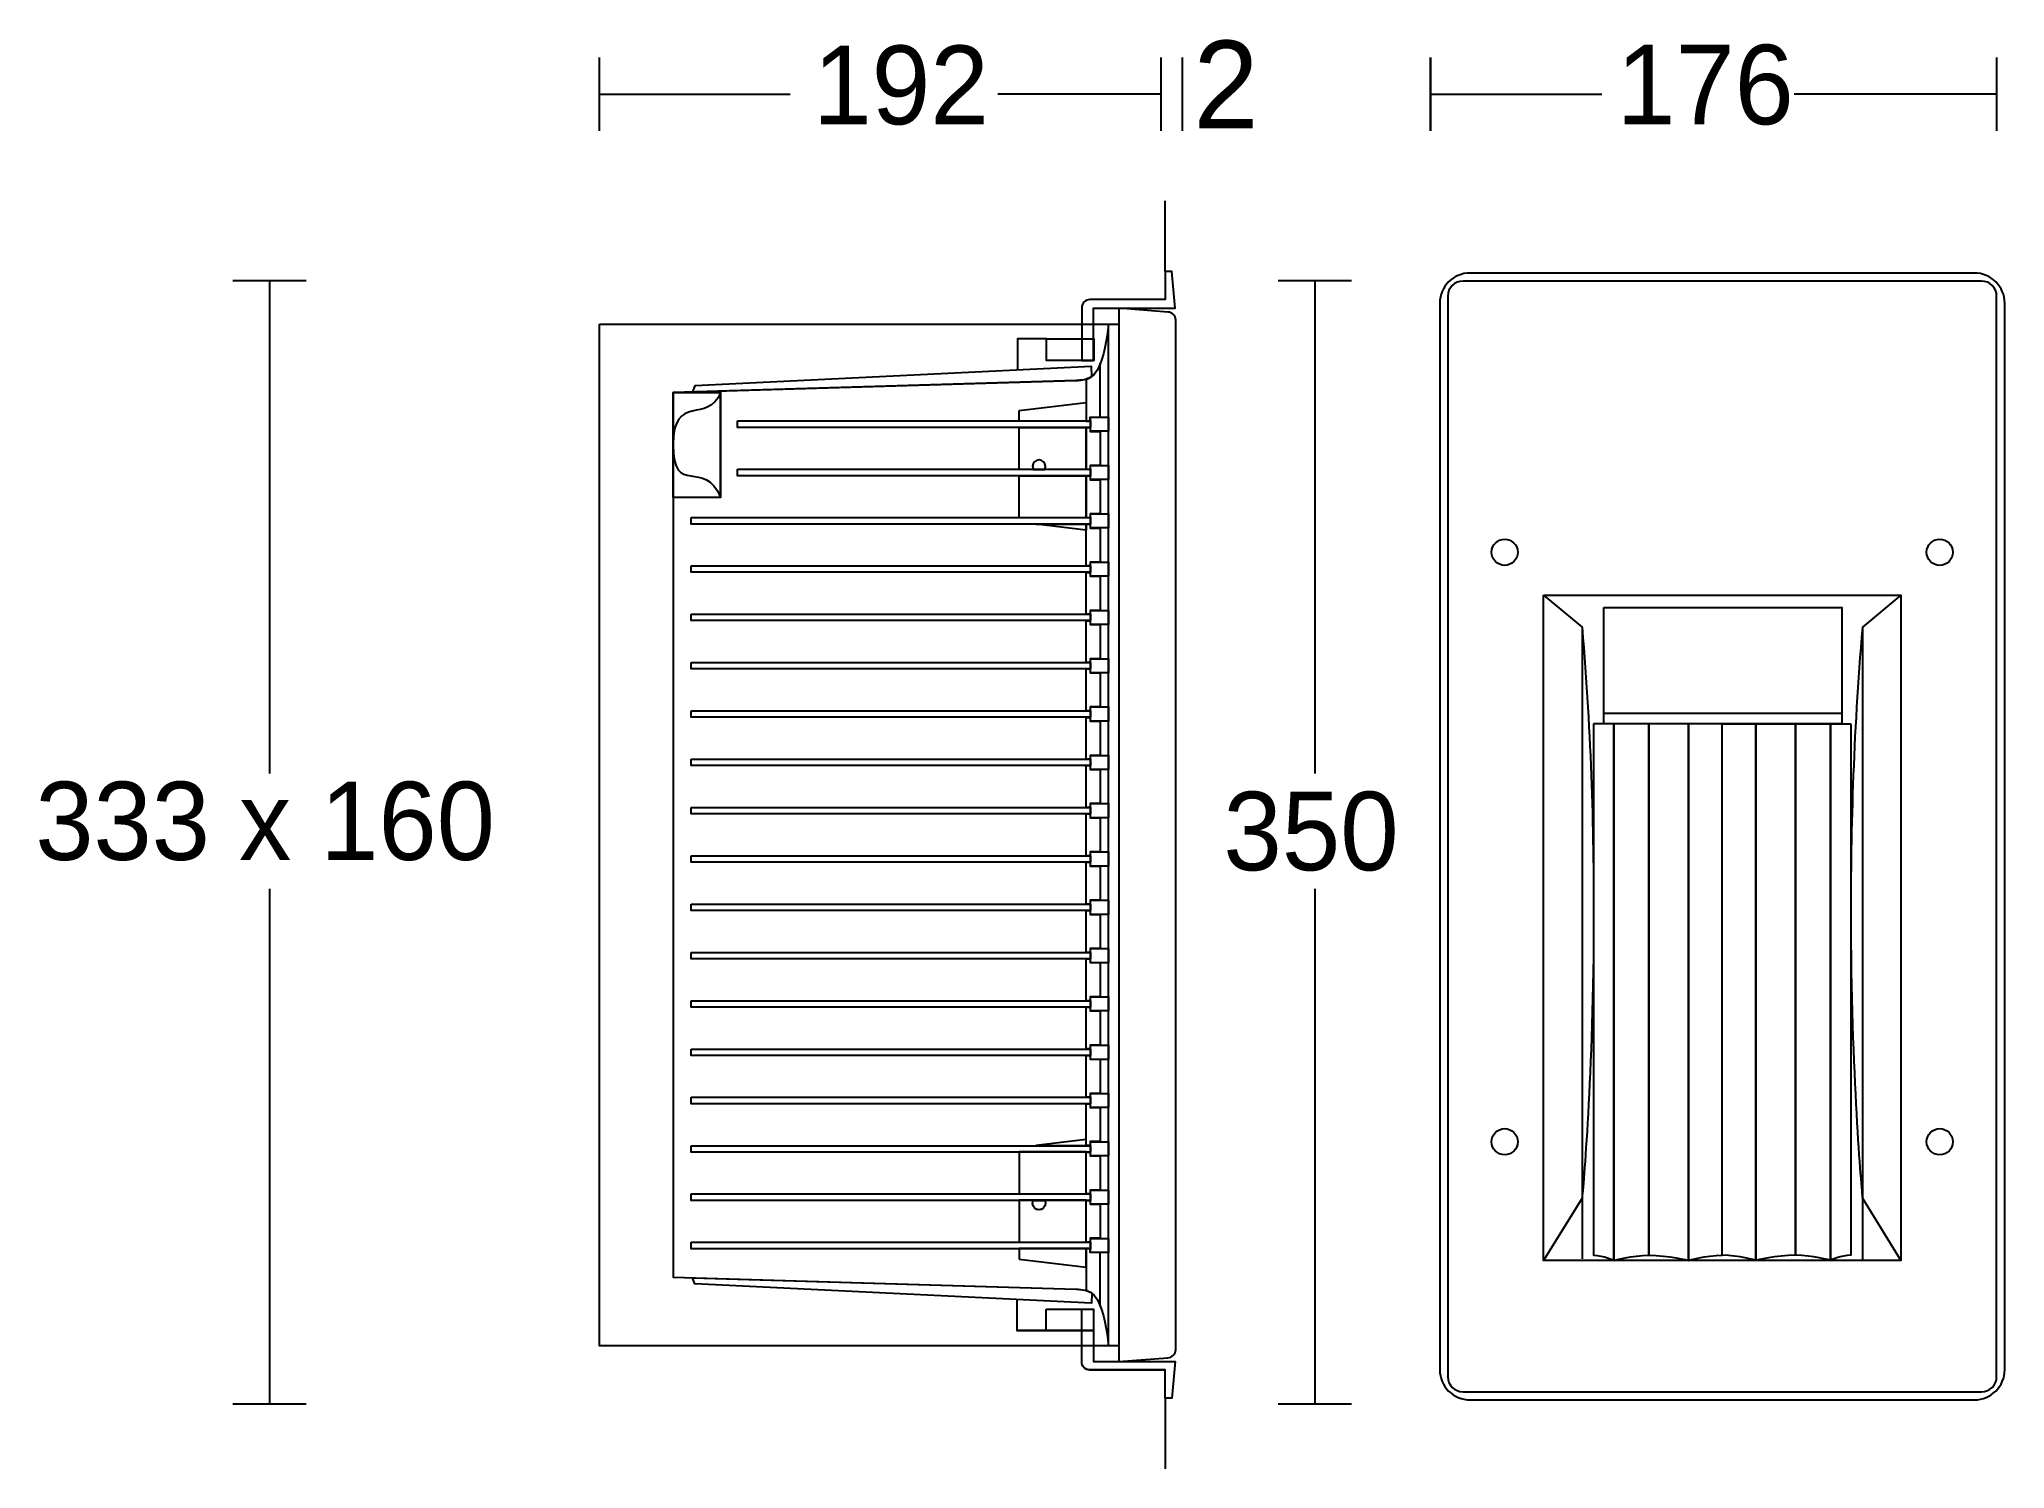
# Model space of a CAD drawing. Extents: x -18 to 212, y 85 to 252.
import ezdxf

# ---------------------------------------------------------------- set-up
doc = ezdxf.new("R2010")
doc.units = 0
doc.layers.add('LIVELLO_1', color=160, linetype='Continuous')
doc.styles.add('STD', font='txt')

# ---------------------------------------------------------------- blocks, each defined once
blk = doc.blocks.new('AI9-BLK1')
at = {"layer": 'LIVELLO_1', "color": 7}
for p, q in [((-49.23, 72.95), (-49.23, 81.5)), ((16.4, 72.95), (16.4, 81.5)), ((18.89, 72.95), (18.89, 81.5)), ((47.89, 72.95), (47.89, 81.5)), ((47.92, 72.95), (47.92, 81.5)), ((114.06, 72.95), (114.06, 81.5)), ((114.06, 72.95), (114.06, 81.5)), ((-49.23, 77.23), (-26.94, 77.23)), ((16.4, 77.23), (-2.67, 77.23)), ((47.89, 77.23), (67.9, 77.23)), ((47.92, 77.23), (67.92, 77.23)), ((114.06, 77.23), (90.39, 77.23)), ((114.06, 77.23), (90.41, 77.23)), ((16.88, 56.5), (16.88, 64.75)), ((-83.51, 55.43), (-92.07, 55.43)), ((-87.79, 55.43), (-87.79, -2.15)), ((38.65, 55.43), (30.09, 55.43)), ((34.36, 55.43), (34.36, -2.14)), ((34.37, 55.43), (34.37, -2.15)), ((-87.79, -15.64), (-87.79, -75.86)), ((34.36, -15.62), (34.36, -75.84)), ((16.88, -75.14), (16.88, -83.38)), ((-83.51, -75.86), (-92.07, -75.86)), ((38.65, -75.86), (30.09, -75.86))]:
    blk.add_line(p, q, dxfattribs=at)
for points in [[(-49.22, 50.37), (11.47, 50.37), (11.47, -69.01), (-49.22, -69.01)], [(-49.22, 50.37), (11.47, 50.37), (11.47, -69.01), (-49.22, -69.01)], [(3.01, 48.63), (8.53, 48.63), (8.53, 46.11), (3.01, 46.11)], [(3.01, 48.63), (8.53, 48.63), (8.53, 46.11), (3.01, 46.11)], [(-40.62, 42.37), (-35.08, 42.37), (-35.08, 30.11), (-40.62, 30.11)], [(-40.62, 42.37), (-35.08, 42.37), (-35.08, 30.11), (-40.62, 30.11)], [(-0.17, 40.26), (7.64, 41.2), (7.64, 39.03), (-0.17, 39.03)], [(-0.17, 40.25), (7.64, 41.19), (7.64, 39.02), (-0.17, 39.02)], [(8.14, 39.49), (10.26, 39.49), (10.26, 37.84), (8.14, 37.84)], [(8.14, 39.49), (10.26, 39.49), (10.26, 37.84), (8.14, 37.84)], [(-33.11, 39.04), (8.14, 39.04), (8.14, 38.29), (-33.11, 38.29)], [(-33.11, 39.04), (8.14, 39.04), (8.14, 38.29), (-33.11, 38.29)], [(7.64, 38.29), (7.64, 33.39), (-0.17, 33.39), (-0.17, 38.29)], [(7.64, 38.27), (7.64, 33.38), (-0.17, 33.38), (-0.17, 38.27)], [(9.3, 37.83), (9.3, 33.84), (8.13, 33.84), (8.13, 33.39), (7.64, 33.39), (7.64, 38.29), (8.13, 38.29), (8.13, 37.83)], [(9.3, 37.82), (9.3, 33.83), (8.13, 33.83), (8.13, 33.38), (7.64, 33.38), (7.64, 38.27), (8.13, 38.27), (8.13, 37.82)], [(-33.11, 33.4), (8.14, 33.4), (8.14, 32.65), (-33.11, 32.65)], [(-33.11, 33.4), (8.14, 33.4), (8.14, 32.65), (-33.11, 32.65)], [(7.64, 32.64), (7.64, 27.74), (-0.17, 27.74), (-0.17, 32.64)], [(7.64, 32.63), (7.64, 27.73), (-0.17, 27.73), (-0.17, 32.63)], [(9.3, 32.19), (9.3, 28.19), (8.13, 28.19), (8.13, 27.74), (7.64, 27.74), (7.64, 32.64), (8.13, 32.64), (8.13, 32.19)], [(9.3, 32.18), (9.3, 28.18), (8.13, 28.18), (8.13, 27.73), (7.64, 27.73), (7.64, 32.63), (8.13, 32.63), (8.13, 32.18)], [(8.14, 33.85), (10.26, 33.85), (10.26, 32.19), (8.14, 32.19)], [(8.14, 33.85), (10.26, 33.85), (10.26, 32.19), (8.14, 32.19)], [(-38.52, 27.75), (8.14, 27.75), (8.14, 27), (-38.52, 27)], [(-38.52, 27.75), (8.14, 27.75), (8.14, 27), (-38.52, 27)], [(8.14, 28.2), (10.26, 28.2), (10.26, 26.55), (8.14, 26.55)], [(8.14, 28.2), (10.26, 28.2), (10.26, 26.55), (8.14, 26.55)], [(7.64, 26.99), (7.64, 26.29), (1.79, 26.99)], [(7.64, 26.98), (7.64, 26.28), (1.79, 26.98)], [(9.3, 26.55), (9.3, 22.55), (8.13, 22.55), (8.13, 22.1), (7.64, 22.1), (7.64, 26.99), (8.13, 26.99), (8.13, 26.55)], [(9.3, 26.53), (9.3, 22.54), (8.13, 22.54), (8.13, 22.09), (7.64, 22.09), (7.64, 26.98), (8.13, 26.98), (8.13, 26.53)], [(-38.52, 22.1), (8.14, 22.1), (8.14, 21.36), (-38.52, 21.36)], [(-38.52, 22.1), (8.14, 22.1), (8.14, 21.36), (-38.52, 21.36)], [(9.3, 20.9), (9.3, 16.91), (8.13, 16.91), (8.13, 16.46), (7.64, 16.46), (7.64, 21.35), (8.13, 21.35), (8.13, 20.9)], [(9.3, 20.89), (9.3, 16.9), (8.13, 16.9), (8.13, 16.45), (7.64, 16.45), (7.64, 21.34), (8.13, 21.34), (8.13, 20.89)], [(8.14, 22.56), (10.26, 22.56), (10.26, 20.9), (8.14, 20.9)], [(8.14, 22.56), (10.26, 22.56), (10.26, 20.9), (8.14, 20.9)], [(61.1, 18.69), (102.84, 18.69), (102.84, -59.05), (61.1, -59.05)], [(-38.52, 16.46), (8.14, 16.46), (8.14, 15.71), (-38.52, 15.71)], [(-38.52, 16.46), (8.14, 16.46), (8.14, 15.71), (-38.52, 15.71)], [(8.14, 16.91), (10.26, 16.91), (10.26, 15.26), (8.14, 15.26)], [(8.14, 16.91), (10.26, 16.91), (10.26, 15.26), (8.14, 15.26)], [(68.12, 17.23), (95.93, 17.23), (95.93, 3.67), (68.12, 3.67)], [(9.3, 15.26), (9.3, 11.26), (8.13, 11.26), (8.13, 10.81), (7.64, 10.81), (7.64, 15.71), (8.13, 15.71), (8.13, 15.26)], [(9.3, 15.25), (9.3, 11.26), (8.13, 11.26), (8.13, 10.81), (7.64, 10.81), (7.64, 15.7), (8.13, 15.7), (8.13, 15.25)], [(-38.52, 10.81), (8.14, 10.81), (8.14, 10.07), (-38.52, 10.07)], [(-38.52, 10.81), (8.14, 10.81), (8.14, 10.07), (-38.52, 10.07)], [(9.3, 9.61), (9.3, 5.61), (8.13, 5.61), (8.13, 5.16), (7.64, 5.16), (7.64, 10.06), (8.13, 10.06), (8.13, 9.61)], [(9.3, 9.61), (9.3, 5.62), (8.13, 5.62), (8.13, 5.17), (7.64, 5.17), (7.64, 10.06), (8.13, 10.06), (8.13, 9.61)], [(8.14, 11.26), (10.26, 11.26), (10.26, 9.61), (8.14, 9.61)], [(8.14, 11.26), (10.26, 11.26), (10.26, 9.61), (8.14, 9.61)], [(-38.52, 5.17), (8.14, 5.17), (8.14, 4.42), (-38.52, 4.42)], [(-38.52, 5.17), (8.14, 5.17), (8.14, 4.42), (-38.52, 4.42)], [(8.14, 5.62), (10.26, 5.62), (10.26, 3.97), (8.14, 3.97)], [(8.14, 5.62), (10.26, 5.62), (10.26, 3.97), (8.14, 3.97)], [(68.12, 4.89), (95.93, 4.89), (95.93, 3.67), (68.12, 3.67)], [(9.3, 3.97), (9.3, -0.03), (8.13, -0.03), (8.13, -0.48), (7.64, -0.48), (7.64, 4.42), (8.13, 4.42), (8.13, 3.97)], [(9.3, 3.96), (9.3, -0.03), (8.13, -0.03), (8.13, -0.48), (7.64, -0.48), (7.64, 4.41), (8.13, 4.41), (8.13, 3.96)], [(-38.52, -0.48), (8.14, -0.48), (8.14, -1.23), (-38.52, -1.23)], [(-38.52, -0.48), (8.14, -0.48), (8.14, -1.23), (-38.52, -1.23)], [(9.3, -1.68), (9.3, -5.67), (8.13, -5.67), (8.13, -6.12), (7.64, -6.12), (7.64, -1.23), (8.13, -1.23), (8.13, -1.68)], [(9.3, -1.68), (9.3, -5.67), (8.13, -5.67), (8.13, -6.12), (7.64, -6.12), (7.64, -1.23), (8.13, -1.23), (8.13, -1.68)], [(8.14, -0.03), (10.26, -0.03), (10.26, -1.68), (8.14, -1.68)], [(8.14, -0.03), (10.26, -0.03), (10.26, -1.68), (8.14, -1.68)], [(-38.52, -6.12), (8.14, -6.12), (8.14, -6.87), (-38.52, -6.87)], [(-38.52, -6.12), (8.14, -6.12), (8.14, -6.87), (-38.52, -6.87)], [(9.3, -7.32), (9.3, -11.31), (8.13, -11.31), (8.13, -11.77), (7.64, -11.77), (7.64, -6.87), (8.13, -6.87), (8.13, -7.32)], [(9.3, -7.32), (9.3, -11.31), (8.13, -11.31), (8.13, -11.77), (7.64, -11.77), (7.64, -6.87), (8.13, -6.87), (8.13, -7.32)], [(8.14, -5.67), (10.26, -5.67), (10.26, -7.32), (8.14, -7.32)], [(8.14, -5.67), (10.26, -5.67), (10.26, -7.32), (8.14, -7.32)], [(8.14, -11.32), (10.26, -11.32), (10.26, -12.97), (8.14, -12.97)], [(8.14, -11.32), (10.26, -11.32), (10.26, -12.97), (8.14, -12.97)], [(-38.52, -11.77), (8.14, -11.77), (8.14, -12.52), (-38.52, -12.52)], [(-38.52, -11.77), (8.14, -11.77), (8.14, -12.52), (-38.52, -12.52)], [(9.3, -12.97), (9.3, -16.96), (8.13, -16.96), (8.13, -17.41), (7.64, -17.41), (7.64, -12.51), (8.13, -12.51), (8.13, -12.97)], [(9.3, -12.97), (9.3, -16.96), (8.13, -16.96), (8.13, -17.41), (7.64, -17.41), (7.64, -12.51), (8.13, -12.51), (8.13, -12.97)], [(-38.52, -17.41), (8.14, -17.41), (8.14, -18.16), (-38.52, -18.16)], [(-38.52, -17.41), (8.14, -17.41), (8.14, -18.16), (-38.52, -18.16)], [(9.3, -18.61), (9.3, -22.6), (8.13, -22.6), (8.13, -23.05), (7.64, -23.05), (7.64, -18.16), (8.13, -18.16), (8.13, -18.61)], [(9.3, -18.61), (9.3, -22.6), (8.13, -22.6), (8.13, -23.05), (7.64, -23.05), (7.64, -18.16), (8.13, -18.16), (8.13, -18.61)], [(8.14, -16.96), (10.26, -16.96), (10.26, -18.61), (8.14, -18.61)], [(8.14, -16.96), (10.26, -16.96), (10.26, -18.61), (8.14, -18.61)], [(8.14, -22.61), (10.26, -22.61), (10.26, -24.26), (8.14, -24.26)], [(8.14, -22.61), (10.26, -22.61), (10.26, -24.26), (8.14, -24.26)], [(-38.52, -23.06), (8.14, -23.06), (8.14, -23.81), (-38.52, -23.81)], [(-38.52, -23.06), (8.14, -23.06), (8.14, -23.81), (-38.52, -23.81)], [(9.3, -24.25), (9.3, -28.24), (8.13, -28.24), (8.13, -28.7), (7.64, -28.7), (7.64, -23.8), (8.13, -23.8), (8.13, -24.25)], [(9.3, -24.25), (9.3, -28.25), (8.13, -28.25), (8.13, -28.7), (7.64, -28.7), (7.64, -23.8), (8.13, -23.8), (8.13, -24.25)], [(-38.52, -28.7), (8.14, -28.7), (8.14, -29.45), (-38.52, -29.45)], [(-38.52, -28.7), (8.14, -28.7), (8.14, -29.45), (-38.52, -29.45)], [(9.3, -29.9), (9.3, -33.89), (8.13, -33.89), (8.13, -34.34), (7.64, -34.34), (7.64, -29.44), (8.13, -29.44), (8.13, -29.9)], [(9.3, -29.9), (9.3, -33.89), (8.13, -33.89), (8.13, -34.34), (7.64, -34.34), (7.64, -29.45), (8.13, -29.45), (8.13, -29.9)], [(8.14, -28.25), (10.26, -28.25), (10.26, -29.9), (8.14, -29.9)], [(8.14, -28.25), (10.26, -28.25), (10.26, -29.9), (8.14, -29.9)], [(-38.52, -34.35), (8.14, -34.35), (8.14, -35.1), (-38.52, -35.1)], [(-38.52, -34.35), (8.14, -34.35), (8.14, -35.1), (-38.52, -35.1)], [(8.14, -33.9), (10.26, -33.9), (10.26, -35.55), (8.14, -35.55)], [(8.14, -33.9), (10.26, -33.9), (10.26, -35.55), (8.14, -35.55)], [(9.3, -35.54), (9.3, -39.53), (8.13, -39.53), (8.13, -39.98), (7.64, -39.98), (7.64, -35.09), (8.13, -35.09), (8.13, -35.54)], [(9.3, -35.54), (9.3, -39.53), (8.13, -39.53), (8.13, -39.99), (7.64, -39.99), (7.64, -35.09), (8.13, -35.09), (8.13, -35.54)], [(-38.52, -39.99), (8.14, -39.99), (8.14, -40.74), (-38.52, -40.74)], [(-38.52, -39.99), (8.14, -39.99), (8.14, -40.74), (-38.52, -40.74)], [(9.3, -41.18), (9.3, -45.17), (8.13, -45.17), (8.13, -45.62), (7.64, -45.62), (7.64, -40.73), (8.13, -40.73), (8.13, -41.18)], [(9.3, -41.19), (9.3, -45.18), (8.13, -45.18), (8.13, -45.63), (7.64, -45.63), (7.64, -40.74), (8.13, -40.74), (8.13, -41.19)], [(8.14, -39.55), (10.26, -39.55), (10.26, -41.19), (8.14, -41.19)], [(8.14, -39.55), (10.26, -39.55), (10.26, -41.19), (8.14, -41.19)], [(-38.52, -45.64), (8.14, -45.64), (8.14, -46.39), (-38.52, -46.39)], [(-38.52, -45.64), (8.14, -45.64), (8.14, -46.39), (-38.52, -46.39)], [(7.64, -45.62), (7.64, -44.92), (1.79, -45.62)], [(7.64, -45.63), (7.64, -44.93), (1.79, -45.63)], [(8.14, -45.19), (10.26, -45.19), (10.26, -46.84), (8.14, -46.84)], [(8.14, -45.19), (10.26, -45.19), (10.26, -46.84), (8.14, -46.84)], [(7.64, -51.27), (7.64, -46.37), (-0.17, -46.37), (-0.17, -51.27)], [(7.64, -51.27), (7.64, -46.38), (-0.17, -46.38), (-0.17, -51.27)], [(9.3, -46.82), (9.3, -50.82), (8.13, -50.82), (8.13, -51.27), (7.64, -51.27), (7.64, -46.37), (8.13, -46.37), (8.13, -46.82)], [(9.3, -46.83), (9.3, -50.83), (8.13, -50.83), (8.13, -51.27), (7.64, -51.27), (7.64, -46.38), (8.13, -46.38), (8.13, -46.83)], [(-38.52, -51.28), (8.14, -51.28), (8.14, -52.03), (-38.52, -52.03)], [(-38.52, -51.28), (8.14, -51.28), (8.14, -52.03), (-38.52, -52.03)], [(7.64, -56.91), (7.64, -52.02), (-0.17, -52.02), (-0.17, -56.91)], [(7.64, -56.92), (7.64, -52.03), (-0.17, -52.03), (-0.17, -56.92)], [(9.3, -52.47), (9.3, -56.46), (8.13, -56.46), (8.13, -56.91), (7.64, -56.91), (7.64, -52.02), (8.13, -52.02), (8.13, -52.47)], [(9.3, -52.47), (9.3, -56.47), (8.13, -56.47), (8.13, -56.92), (7.64, -56.92), (7.64, -52.03), (8.13, -52.03), (8.13, -52.47)], [(8.14, -50.84), (10.26, -50.84), (10.26, -52.48), (8.14, -52.48)], [(8.14, -50.84), (10.26, -50.84), (10.26, -52.48), (8.14, -52.48)], [(-38.52, -56.93), (8.14, -56.93), (8.14, -57.68), (-38.52, -57.68)], [(-38.52, -56.93), (8.14, -56.93), (8.14, -57.68), (-38.52, -57.68)], [(8.14, -56.48), (10.26, -56.48), (10.26, -58.13), (8.14, -58.13)], [(8.14, -56.48), (10.26, -56.48), (10.26, -58.13), (8.14, -58.13)], [(-0.17, -58.89), (7.64, -59.83), (7.64, -57.66), (-0.17, -57.66)], [(-0.17, -58.9), (7.64, -59.84), (7.64, -57.67), (-0.17, -57.67)], [(2.99, -64.74), (8.51, -64.74), (8.51, -67.25), (2.99, -67.25)], [(2.99, -64.75), (8.51, -64.75), (8.51, -67.27), (2.99, -67.27)]]:
    blk.add_lwpolyline(points, close=True, dxfattribs=at)
for points in [[(3.01, 48.63), (-0.37, 48.63), (-0.37, 45.1)], [(3.01, 48.63), (-0.37, 48.63), (-0.37, 45.1)], [(61.1, 18.69), (65.59, 14.93), (65.59, -51.79), (65.59, -58.86)], [(102.84, 18.69), (98.35, 14.93), (98.35, -51.79), (98.35, -59.05)], [(2.99, -67.25), (-0.4, -67.25), (-0.4, -63.73)], [(2.99, -67.27), (-0.4, -67.27), (-0.4, -63.74)]]:
    blk.add_lwpolyline(points, dxfattribs=at)
for centre in [(56.55, 23.7), (107.39, 23.7), (56.55, -45.18), (107.39, -45.18)]:
    blk.add_circle(centre, 1.53, dxfattribs=at)
for points, knots in [([(16.88, 56.52), (16.88, 56.52), (17.66, 56.52), (17.66, 56.52), (17.66, 56.52), (18.06, 52.23), (18.06, 52.23), (18.06, 52.23), (17.45, 52.23), (17.45, 52.23), (17.45, 52.23), (16.88, 52.23), (16.88, 52.23), (16.88, 52.23), (8.52, 52.23), (8.52, 52.23), (8.52, 52.23), (8.52, 46.11), (8.52, 46.11), (8.52, 46.11), (7.13, 46.11), (7.13, 46.11), (7.13, 46.11), (7.13, 52.28), (7.13, 52.28), (7.13, 52.8), (7.55, 53.22), (8.07, 53.22), (8.07, 53.22), (16.88, 53.22), (16.88, 53.22), (16.88, 53.22), (16.88, 56.52), (16.88, 56.52)], [0, 0, 0, 0, 1, 1, 1, 2, 2, 2, 3, 3, 3, 4, 4, 4, 5, 5, 5, 6, 6, 6, 7, 7, 7, 8, 8, 8, 9, 9, 9, 10, 10, 10, 11, 11, 11, 11]), ([(16.88, 56.52), (16.88, 56.52), (17.66, 56.52), (17.66, 56.52), (17.66, 56.52), (18.06, 52.23), (18.06, 52.23), (18.06, 52.23), (17.45, 52.23), (17.45, 52.23), (17.45, 52.23), (16.88, 52.23), (16.88, 52.23), (16.88, 52.23), (8.52, 52.23), (8.52, 52.23), (8.52, 52.23), (8.52, 46.11), (8.52, 46.11), (8.52, 46.11), (7.13, 46.11), (7.13, 46.11), (7.13, 46.11), (7.13, 52.28), (7.13, 52.28), (7.13, 52.8), (7.55, 53.22), (8.07, 53.22), (8.07, 53.22), (16.88, 53.22), (16.88, 53.22), (16.88, 53.22), (16.88, 56.52), (16.88, 56.52)], [0, 0, 0, 0, 1, 1, 1, 2, 2, 2, 3, 3, 3, 4, 4, 4, 5, 5, 5, 6, 6, 6, 7, 7, 7, 8, 8, 8, 9, 9, 9, 10, 10, 10, 11, 11, 11, 11]), ([(48.96, 52.79), (48.96, 54.75), (50.55, 56.33), (52.51, 56.33), (52.51, 56.33), (111.44, 56.33), (111.44, 56.33), (113.39, 56.33), (114.98, 54.75), (114.98, 52.79), (114.98, 52.79), (114.98, -71.8), (114.98, -71.8), (114.98, -73.76), (113.39, -75.34), (111.44, -75.34), (111.44, -75.34), (52.51, -75.34), (52.51, -75.34), (50.55, -75.34), (48.96, -73.76), (48.96, -71.8), (48.96, -71.8), (48.96, 52.79), (48.96, 52.79)], [0, 0, 0, 0, 1, 1, 1, 2, 2, 2, 3, 3, 3, 4, 4, 4, 5, 5, 5, 6, 6, 6, 7, 7, 7, 8, 8, 8, 8]), ([(49.9, 53.62), (49.9, 54.6), (50.7, 55.39), (51.68, 55.39), (51.68, 55.39), (112.27, 55.39), (112.27, 55.39), (113.24, 55.39), (114.04, 54.6), (114.04, 53.62), (114.04, 53.62), (114.04, -72.63), (114.04, -72.63), (114.04, -73.61), (113.24, -74.4), (112.27, -74.4), (112.27, -74.4), (51.68, -74.4), (51.68, -74.4), (50.7, -74.4), (49.9, -73.61), (49.9, -72.63), (49.9, -72.63), (49.9, 53.62), (49.9, 53.62)], [0, 0, 0, 0, 1, 1, 1, 2, 2, 2, 3, 3, 3, 4, 4, 4, 5, 5, 5, 6, 6, 6, 7, 7, 7, 8, 8, 8, 8]), ([(11.47, 52.23), (11.47, 52.23), (17.18, 51.77), (17.18, 51.77), (17.69, 51.77), (18.12, 51.35), (18.12, 50.83), (18.12, 50.83), (18.12, -69.47), (18.12, -69.47), (18.12, -69.99), (17.69, -70.41), (17.18, -70.41), (17.18, -70.41), (11.47, -70.87), (11.47, -70.87), (11.47, -70.87), (11.47, 52.23), (11.47, 52.23)], [0, 0, 0, 0, 1, 1, 1, 2, 2, 2, 3, 3, 3, 4, 4, 4, 5, 5, 5, 6, 6, 6, 6]), ([(11.47, 52.23), (11.47, 52.23), (17.18, 51.77), (17.18, 51.77), (17.69, 51.77), (18.12, 51.35), (18.12, 50.83), (18.12, 50.83), (18.12, -69.47), (18.12, -69.47), (18.12, -69.99), (17.69, -70.41), (17.18, -70.41), (17.18, -70.41), (11.47, -70.87), (11.47, -70.87), (11.47, -70.87), (11.47, 52.23), (11.47, 52.23)], [0, 0, 0, 0, 1, 1, 1, 2, 2, 2, 3, 3, 3, 4, 4, 4, 5, 5, 5, 6, 6, 6, 6]), ([(10.26, 50.37), (10.26, 50.37), (10.26, -69.01), (10.26, -69.01), (9.55, -63.18), (8.56, -62.42), (6.48, -62.42), (6.48, -62.42), (-40.62, -61.01), (-40.62, -61.01), (-40.62, -61.01), (-40.62, 42.37), (-40.62, 42.37), (-40.62, 42.37), (6.48, 43.78), (6.48, 43.78), (8.56, 43.78), (9.55, 44.54), (10.26, 50.37)], [0, 0, 0, 0, 1, 1, 1, 2, 2, 2, 3, 3, 3, 4, 4, 4, 5, 5, 5, 6, 6, 6, 6]), ([(10.26, 50.37), (10.26, 50.37), (10.26, -69.01), (10.26, -69.01), (9.55, -63.18), (8.56, -62.42), (6.48, -62.42), (6.48, -62.42), (-40.62, -61.01), (-40.62, -61.01), (-40.62, -61.01), (-40.62, 42.37), (-40.62, 42.37), (-40.62, 42.37), (6.48, 43.78), (6.48, 43.78), (8.56, 43.78), (9.55, 44.54), (10.26, 50.37)], [0, 0, 0, 0, 1, 1, 1, 2, 2, 2, 3, 3, 3, 4, 4, 4, 5, 5, 5, 6, 6, 6, 6]), ([(-38.34, 42.43), (-38.34, 42.43), (-38.08, 43.13), (-38.08, 43.13), (-38.08, 43.13), (8.28, 45.39), (8.28, 45.39), (8.28, 45.39), (8.32, 44.26), (8.32, 44.26), (7.82, 43.87), (7.22, 43.78), (6.48, 43.78), (6.48, 43.78), (-38.34, 42.43), (-38.34, 42.43)], [0, 0, 0, 0, 1, 1, 1, 2, 2, 2, 3, 3, 3, 4, 4, 4, 5, 5, 5, 5]), ([(-38.34, 42.43), (-38.34, 42.43), (-38.08, 43.13), (-38.08, 43.13), (-38.08, 43.13), (8.28, 45.39), (8.28, 45.39), (8.28, 45.39), (8.32, 44.26), (8.32, 44.26), (7.82, 43.87), (7.22, 43.78), (6.48, 43.78), (6.48, 43.78), (-38.34, 42.43), (-38.34, 42.43)], [0, 0, 0, 0, 1, 1, 1, 2, 2, 2, 3, 3, 3, 4, 4, 4, 5, 5, 5, 5]), ([(9.3, 45.76), (9.3, 45.76), (9.3, 39.49), (9.3, 39.49), (9.3, 39.49), (8.13, 39.49), (8.13, 39.49), (8.13, 39.49), (8.13, 39.03), (8.13, 39.03), (8.13, 39.03), (7.64, 39.03), (7.64, 39.03), (7.64, 39.03), (7.64, 43.92), (7.64, 43.92), (8.34, 44.13), (8.87, 44.64), (9.3, 45.76)], [0, 0, 0, 0, 1, 1, 1, 2, 2, 2, 3, 3, 3, 4, 4, 4, 5, 5, 5, 6, 6, 6, 6]), ([(9.3, 45.75), (9.3, 45.75), (9.3, 39.47), (9.3, 39.47), (9.3, 39.47), (8.13, 39.47), (8.13, 39.47), (8.13, 39.47), (8.13, 39.02), (8.13, 39.02), (8.13, 39.02), (7.64, 39.02), (7.64, 39.02), (7.64, 39.02), (7.64, 43.9), (7.64, 43.9), (8.34, 44.12), (8.87, 44.63), (9.3, 45.75)], [0, 0, 0, 0, 1, 1, 1, 2, 2, 2, 3, 3, 3, 4, 4, 4, 5, 5, 5, 6, 6, 6, 6]), ([(-40.62, 36.24), (-40.62, 42.37), (-36.53, 38.61), (-35.07, 42.37), (-35.07, 42.37), (-35.07, 30.11), (-35.07, 30.11), (-36.95, 34.76), (-40.62, 30.11), (-40.62, 36.24)], [0, 0, 0, 0, 1, 1, 1, 2, 2, 2, 3, 3, 3, 3]), ([(-40.62, 36.24), (-40.62, 42.37), (-36.53, 38.61), (-35.07, 42.37), (-35.07, 42.37), (-35.07, 30.11), (-35.07, 30.11), (-36.95, 34.76), (-40.62, 30.11), (-40.62, 36.24)], [0, 0, 0, 0, 1, 1, 1, 2, 2, 2, 3, 3, 3, 3]), ([(1.39, 33.75), (1.39, 34.16), (1.72, 34.5), (2.14, 34.5), (2.55, 34.5), (2.89, 34.16), (2.89, 33.75), (2.89, 33.62), (2.86, 33.5), (2.8, 33.39), (2.8, 33.39), (1.47, 33.39), (1.47, 33.39), (1.42, 33.5), (1.39, 33.62), (1.39, 33.75)], [0, 0, 0, 0, 1, 1, 1, 2, 2, 2, 3, 3, 3, 4, 4, 4, 5, 5, 5, 5]), ([(1.39, 33.74), (1.39, 34.15), (1.72, 34.49), (2.14, 34.49), (2.55, 34.49), (2.89, 34.15), (2.89, 33.74), (2.89, 33.6), (2.86, 33.48), (2.8, 33.38), (2.8, 33.38), (1.47, 33.38), (1.47, 33.38), (1.42, 33.48), (1.39, 33.6), (1.39, 33.74)], [0, 0, 0, 0, 1, 1, 1, 2, 2, 2, 3, 3, 3, 4, 4, 4, 5, 5, 5, 5]), ([(61.1, 18.69), (61.1, 18.69), (65.59, 14.93), (65.59, 14.93), (66.68, 2.35), (66.99, -9.79), (66.94, -20.18), (66.85, -38.78), (65.59, -51.79), (65.59, -51.79), (65.59, -51.79), (61.1, -59.05), (61.1, -59.05)], [0, 0, 0, 0, 1, 1, 1, 2, 2, 2, 3, 3, 3, 4, 4, 4, 4]), ([(102.84, 18.69), (102.84, 18.69), (98.35, 14.93), (98.35, 14.93), (97.26, 2.35), (96.95, -9.79), (97, -20.18), (97.09, -38.78), (98.35, -51.79), (98.35, -51.79), (98.35, -51.79), (102.84, -59.05), (102.84, -59.05)], [0, 0, 0, 0, 1, 1, 1, 2, 2, 2, 3, 3, 3, 4, 4, 4, 4]), ([(66.94, 3.67), (66.94, 3.67), (69.32, 3.67), (69.32, 3.67), (69.32, 3.67), (69.32, -59.05), (69.32, -59.05), (69.32, -59.05), (68.09, -58.44), (66.94, -58.44), (66.94, -58.44), (66.94, 3.67), (66.94, 3.67)], [0, 0, 0, 0, 1, 1, 1, 2, 2, 2, 3, 3, 3, 4, 4, 4, 4]), ([(69.32, 3.67), (69.32, 3.67), (73.39, 3.67), (73.39, 3.67), (73.39, 3.67), (73.39, -58.44), (73.39, -58.44), (71.46, -58.44), (69.32, -59.05), (69.32, -59.05), (69.32, -59.05), (69.32, 3.67), (69.32, 3.67)], [0, 0, 0, 0, 1, 1, 1, 2, 2, 2, 3, 3, 3, 4, 4, 4, 4]), ([(73.39, 3.67), (73.39, 3.67), (78.03, 3.67), (78.03, 3.67), (78.03, 3.67), (78.03, -59.05), (78.03, -59.05), (78.03, -59.05), (75.69, -58.44), (73.39, -58.44), (73.39, -58.44), (73.39, 3.67), (73.39, 3.67)], [0, 0, 0, 0, 1, 1, 1, 2, 2, 2, 3, 3, 3, 4, 4, 4, 4]), ([(78.03, 3.67), (78.03, 3.67), (81.97, 3.67), (81.97, 3.67), (81.97, 3.67), (81.97, -58.44), (81.97, -58.44), (80.04, -58.44), (78.03, -59.05), (78.03, -59.05), (78.03, -59.05), (78.03, 3.67), (78.03, 3.67)], [0, 0, 0, 0, 1, 1, 1, 2, 2, 2, 3, 3, 3, 4, 4, 4, 4]), ([(85.91, 3.67), (85.91, 3.67), (81.97, 3.67), (81.97, 3.67), (81.97, 3.67), (81.97, -58.44), (81.97, -58.44), (83.9, -58.44), (85.91, -59.05), (85.91, -59.05), (85.91, -59.05), (85.91, 3.67), (85.91, 3.67)], [0, 0, 0, 0, 1, 1, 1, 2, 2, 2, 3, 3, 3, 4, 4, 4, 4]), ([(90.55, 3.67), (90.55, 3.67), (85.91, 3.67), (85.91, 3.67), (85.91, 3.67), (85.91, -59.05), (85.91, -59.05), (85.91, -59.05), (88.25, -58.44), (90.55, -58.44), (90.55, -58.44), (90.55, 3.67), (90.55, 3.67)], [0, 0, 0, 0, 1, 1, 1, 2, 2, 2, 3, 3, 3, 4, 4, 4, 4]), ([(94.62, 3.67), (94.62, 3.67), (90.55, 3.67), (90.55, 3.67), (90.55, 3.67), (90.55, -58.44), (90.55, -58.44), (92.49, -58.44), (94.62, -59.05), (94.62, -59.05), (94.62, -59.05), (94.62, 3.67), (94.62, 3.67)], [0, 0, 0, 0, 1, 1, 1, 2, 2, 2, 3, 3, 3, 4, 4, 4, 4]), ([(97, 3.67), (97, 3.67), (94.62, 3.67), (94.62, 3.67), (94.62, 3.67), (94.62, -59.05), (94.62, -59.05), (94.62, -59.05), (95.85, -58.44), (97, -58.44), (97, -58.44), (97, 3.67), (97, 3.67)], [0, 0, 0, 0, 1, 1, 1, 2, 2, 2, 3, 3, 3, 4, 4, 4, 4]), ([(1.39, -52.37), (1.39, -52.79), (1.72, -53.13), (2.14, -53.13), (2.55, -53.13), (2.89, -52.79), (2.89, -52.37), (2.89, -52.25), (2.86, -52.12), (2.8, -52.02), (2.8, -52.02), (1.47, -52.02), (1.47, -52.02), (1.42, -52.12), (1.39, -52.25), (1.39, -52.37)], [0, 0, 0, 0, 1, 1, 1, 2, 2, 2, 3, 3, 3, 4, 4, 4, 5, 5, 5, 5]), ([(1.39, -52.38), (1.39, -52.8), (1.72, -53.14), (2.14, -53.14), (2.55, -53.14), (2.89, -52.8), (2.89, -52.38), (2.89, -52.25), (2.86, -52.13), (2.8, -52.03), (2.8, -52.03), (1.47, -52.03), (1.47, -52.03), (1.42, -52.13), (1.39, -52.25), (1.39, -52.38)], [0, 0, 0, 0, 1, 1, 1, 2, 2, 2, 3, 3, 3, 4, 4, 4, 5, 5, 5, 5]), ([(9.3, -58.11), (9.3, -58.11), (9.3, -64.39), (9.3, -64.39), (8.87, -63.26), (8.34, -62.75), (7.64, -62.54), (7.64, -62.54), (7.64, -57.66), (7.64, -57.66), (7.64, -57.66), (8.13, -57.66), (8.13, -57.66), (8.13, -57.66), (8.13, -58.11), (8.13, -58.11), (8.13, -58.11), (9.3, -58.11), (9.3, -58.11)], [0, 0, 0, 0, 1, 1, 1, 2, 2, 2, 3, 3, 3, 4, 4, 4, 5, 5, 5, 6, 6, 6, 6]), ([(9.3, -58.12), (9.3, -58.12), (9.3, -64.4), (9.3, -64.4), (8.87, -63.27), (8.34, -62.77), (7.64, -62.55), (7.64, -62.55), (7.64, -57.67), (7.64, -57.67), (7.64, -57.67), (8.13, -57.67), (8.13, -57.67), (8.13, -57.67), (8.13, -58.12), (8.13, -58.12), (8.13, -58.12), (9.3, -58.12), (9.3, -58.12)], [0, 0, 0, 0, 1, 1, 1, 2, 2, 2, 3, 3, 3, 4, 4, 4, 5, 5, 5, 6, 6, 6, 6]), ([(-38.34, -61.07), (-38.34, -61.07), (-38.08, -61.77), (-38.08, -61.77), (-38.08, -61.77), (8.28, -64.03), (8.28, -64.03), (8.28, -64.03), (8.32, -62.9), (8.32, -62.9), (7.82, -62.51), (7.22, -62.42), (6.48, -62.42), (6.48, -62.42), (-38.34, -61.07), (-38.34, -61.07)], [0, 0, 0, 0, 1, 1, 1, 2, 2, 2, 3, 3, 3, 4, 4, 4, 5, 5, 5, 5]), ([(-38.34, -61.07), (-38.34, -61.07), (-38.08, -61.77), (-38.08, -61.77), (-38.08, -61.77), (8.28, -64.03), (8.28, -64.03), (8.28, -64.03), (8.32, -62.9), (8.32, -62.9), (7.82, -62.51), (7.22, -62.42), (6.48, -62.42), (6.48, -62.42), (-38.34, -61.07), (-38.34, -61.07)], [0, 0, 0, 0, 1, 1, 1, 2, 2, 2, 3, 3, 3, 4, 4, 4, 5, 5, 5, 5]), ([(16.88, -75.14), (16.88, -75.14), (17.66, -75.14), (17.66, -75.14), (17.66, -75.14), (18.06, -70.85), (18.06, -70.85), (18.06, -70.85), (17.45, -70.85), (17.45, -70.85), (17.45, -70.85), (16.88, -70.85), (16.88, -70.85), (16.88, -70.85), (8.51, -70.85), (8.51, -70.85), (8.51, -70.85), (8.51, -64.74), (8.51, -64.74), (8.51, -64.74), (7.12, -64.74), (7.12, -64.74), (7.12, -64.74), (7.12, -70.9), (7.12, -70.9), (7.12, -71.42), (7.54, -71.84), (8.06, -71.84), (8.06, -71.84), (16.88, -71.84), (16.88, -71.84), (16.88, -71.84), (16.88, -75.14), (16.88, -75.14)], [0, 0, 0, 0, 1, 1, 1, 2, 2, 2, 3, 3, 3, 4, 4, 4, 5, 5, 5, 6, 6, 6, 7, 7, 7, 8, 8, 8, 9, 9, 9, 10, 10, 10, 11, 11, 11, 11]), ([(16.88, -75.16), (16.88, -75.16), (17.66, -75.16), (17.66, -75.16), (17.66, -75.16), (18.06, -70.87), (18.06, -70.87), (18.06, -70.87), (17.45, -70.87), (17.45, -70.87), (17.45, -70.87), (16.88, -70.87), (16.88, -70.87), (16.88, -70.87), (8.51, -70.87), (8.51, -70.87), (8.51, -70.87), (8.51, -64.75), (8.51, -64.75), (8.51, -64.75), (7.12, -64.75), (7.12, -64.75), (7.12, -64.75), (7.12, -70.91), (7.12, -70.91), (7.12, -71.43), (7.54, -71.86), (8.06, -71.86), (8.06, -71.86), (16.88, -71.86), (16.88, -71.86), (16.88, -71.86), (16.88, -75.16), (16.88, -75.16)], [0, 0, 0, 0, 1, 1, 1, 2, 2, 2, 3, 3, 3, 4, 4, 4, 5, 5, 5, 6, 6, 6, 7, 7, 7, 8, 8, 8, 9, 9, 9, 10, 10, 10, 11, 11, 11, 11])]:
    blk.add_open_spline(points, degree=3, knots=knots, dxfattribs=at)
at = {"layer": 'LIVELLO_1', "color": 7, "attachment_point": 1, "style": 'STD'}
for s, insert, char_height in [('\\fMyriad Roman|b0|i0;\\H9.2019;\\C7;192', (-24.26, 82.91), 9.2019), ('\\fMyriad Roman|b0|i0;\\H10.2594;\\C7;2', (20.17, 83.48), 10.2594), ('\\fMyriad Roman|b0|i0;\\H9.2876;\\C7;176', (69.61, 83), 9.2876), ('\\fMyriad Roman|b0|i0;\\H9.1429;\\C7;333 x 160', (-115.15, -3.11), 9.1429), ('\\fMyriad Roman|b0|i0;\\H9.1814;\\C7;350', (23.68, -4.28), 9.1814)]:
    blk.add_mtext(s, dxfattribs=dict(at, insert=insert, char_height=char_height))

msp = doc.modelspace()

# ---------------------------------------------------------------- block references
at = {"layer": 'LIVELLO_1', "color": 7}
msp.add_blockref('AI9-BLK1', (96.593846, 168.056495), dxfattribs=at)

doc.saveas('drawing.dxf')
